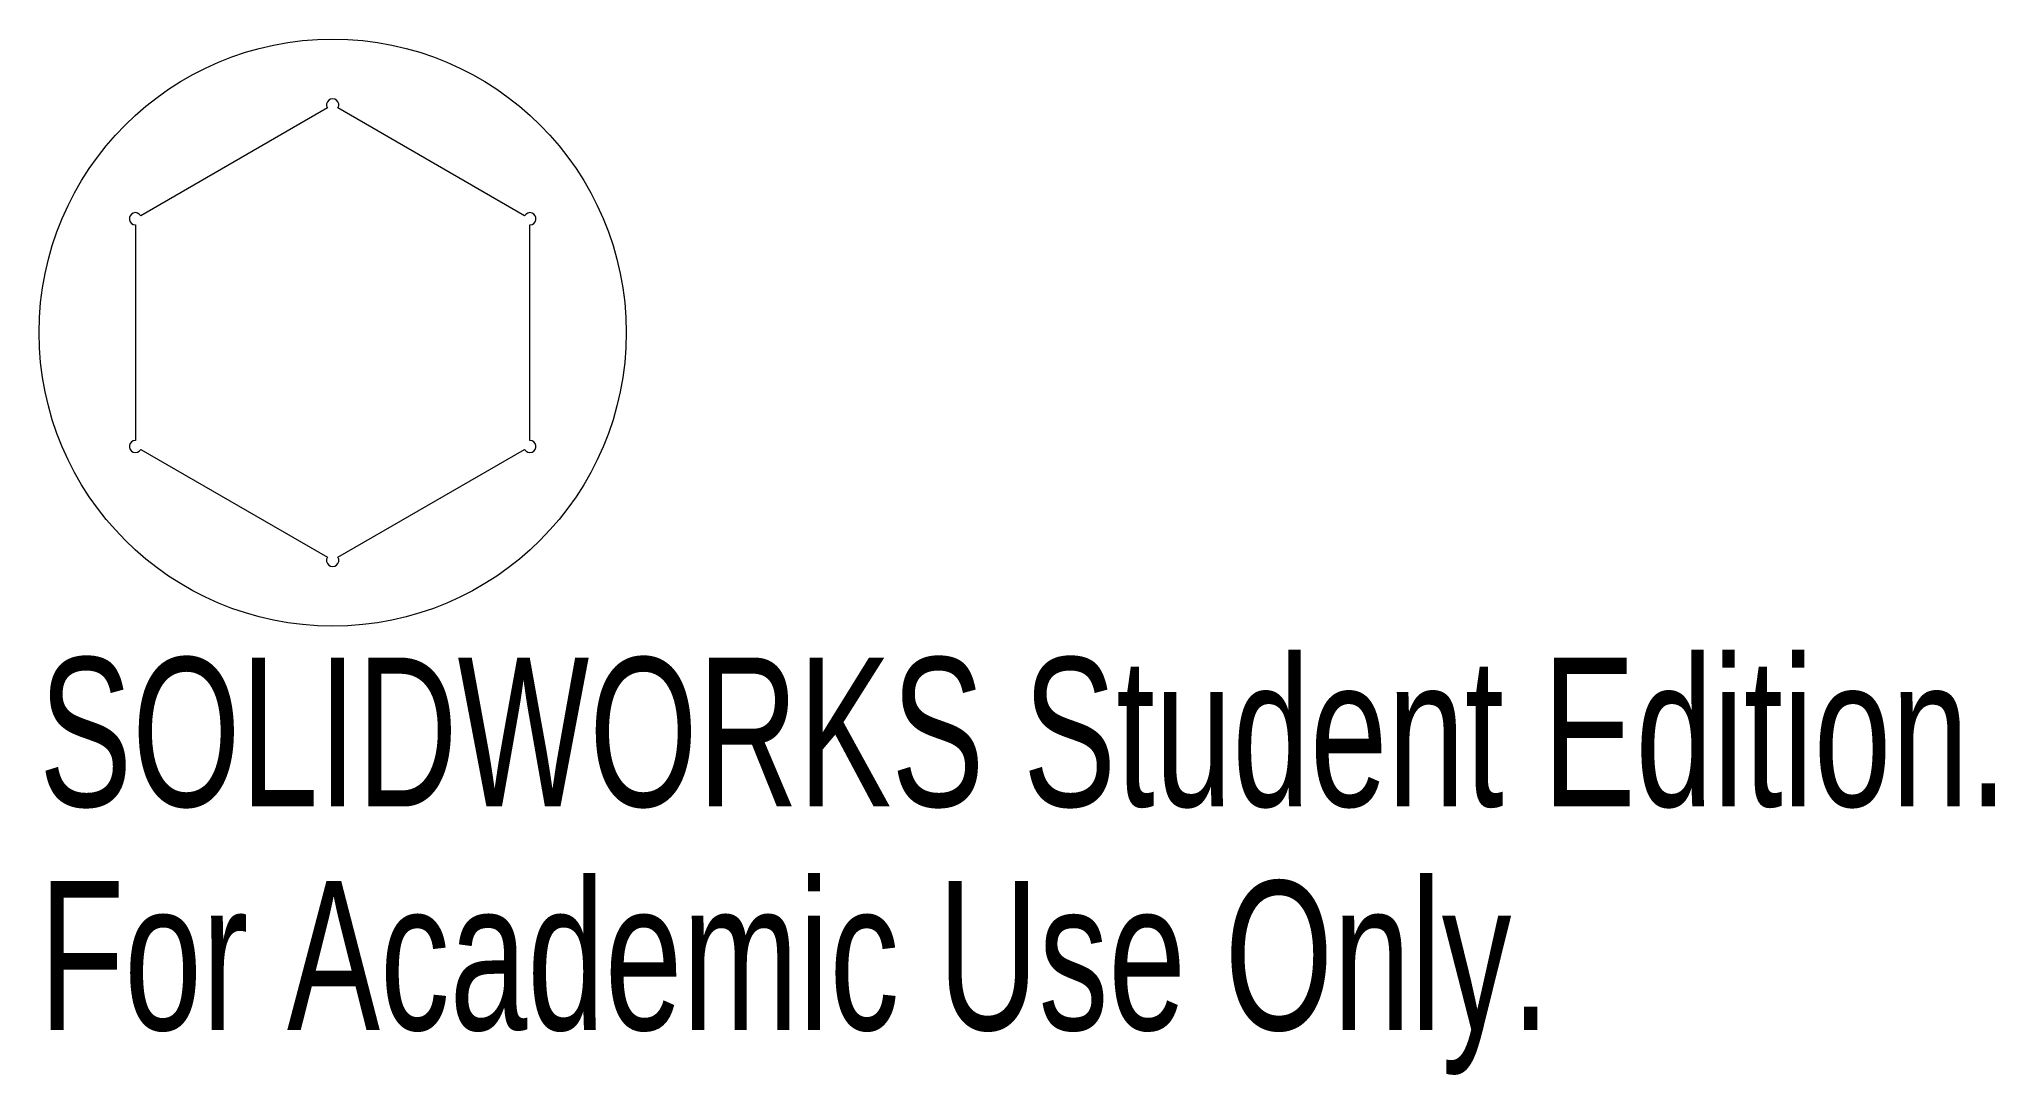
# Model space of a CAD drawing. Header units: inches. Extents: x -0.38 to 2.12, y -0.95 to 0.38.
import ezdxf

# ---------------------------------------------------------------- set-up
doc = ezdxf.new("R2010")
doc.units = ezdxf.units.IN
doc.header["$MEASUREMENT"] = 0
doc.styles.add('SLDTEXTSTYLE0', font='TXT', dxfattribs={"width": 0.7})

msp = doc.modelspace()

# ---------------------------------------------------------------- linework, layer by layer
at = {"color": 7, "linetype": 'Continuous', "lineweight": 15}
for p, q in [((-0.0068, 0.287), (-0.2452, 0.1494)), ((0.2452, 0.1494), (0.0068, 0.287)), ((-0.252, 0.1377), (-0.252, -0.1377)), ((0.252, -0.1377), (0.252, 0.1377)), ((-0.2452, -0.1494), (-0.0068, -0.287)), ((0.0068, -0.287), (0.2452, -0.1494))]:
    msp.add_line(p, q, dxfattribs=at)
msp.add_circle((0, 0), 0.375, dxfattribs=at)
for centre, start, end in [((0, 0.2909), 330, 210), ((-0.252, 0.1455), 30, 270), ((0.252, 0.1455), 270, 150), ((-0.252, -0.1455), 90, 330), ((0.252, -0.1455), 210, 90), ((0, -0.2909), 150, 30)]:
    msp.add_arc(centre, 0.00781, start, end, dxfattribs=at)

# ---------------------------------------------------------------- texts
at = {"color": 7, "linetype": 'Continuous', "char_height": 0.1903, "attachment_point": 1, "style": 'SLDTEXTSTYLE0'}
for s, insert in [('SOLIDWORKS Student Edition.', (-0.375, -0.4151)), ('For Academic Use Only.', (-0.375, -0.7006))]:
    msp.add_mtext(s, dxfattribs=dict(at, insert=insert))

doc.saveas('drawing.dxf')
